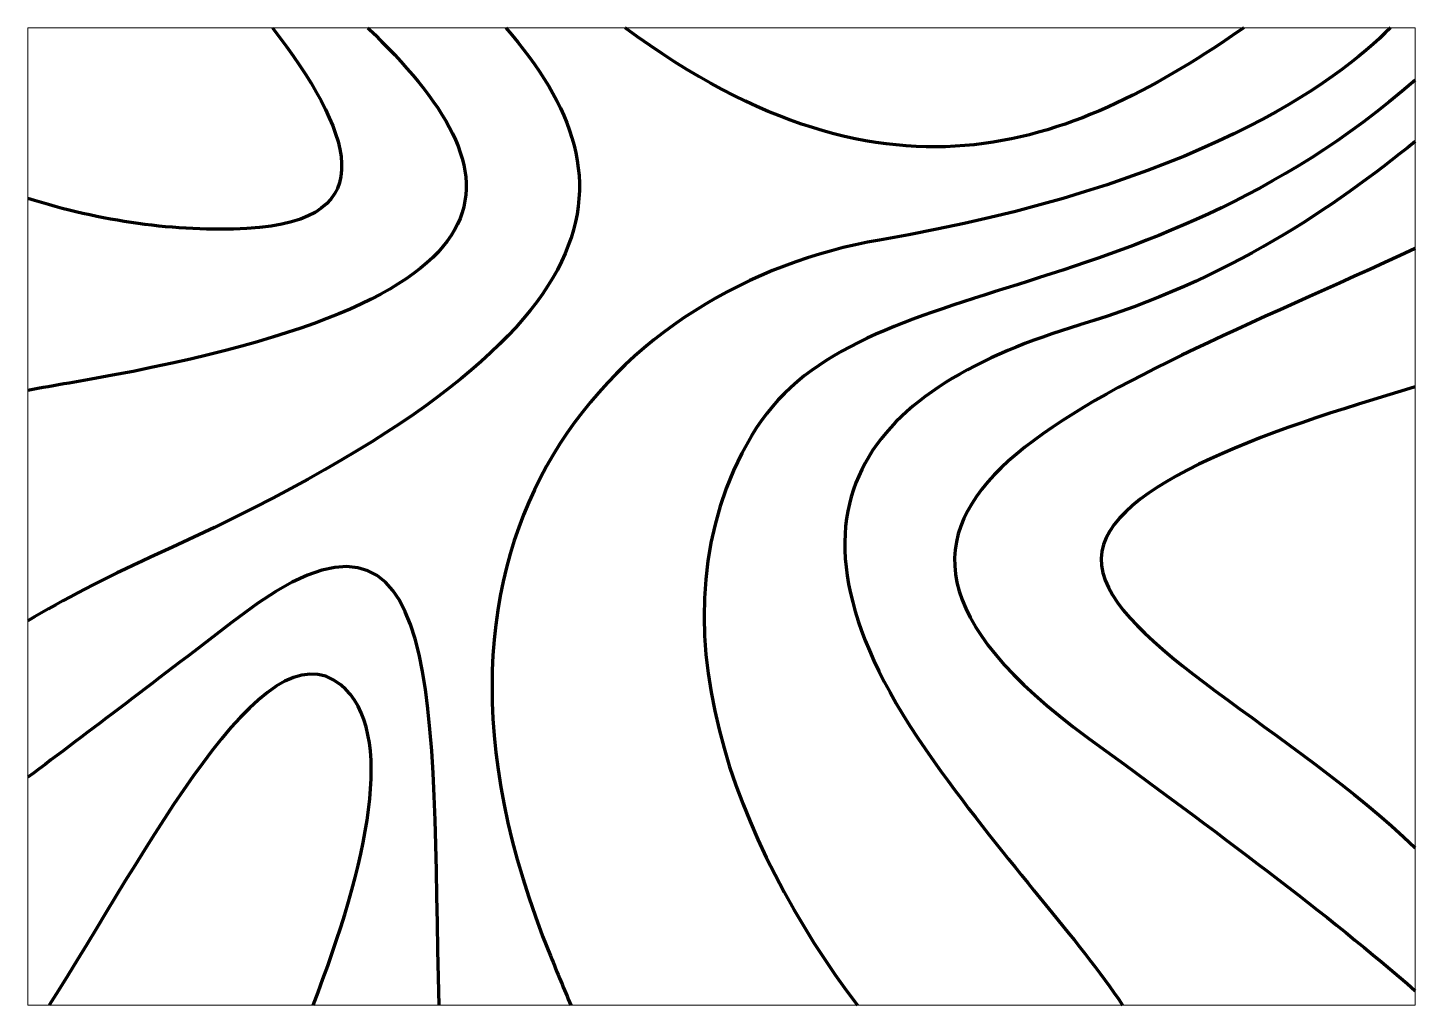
# Paper-space layout 'Layout1' of a CAD drawing. Header units: millimetres. Extents: x 0 to 210, y 0 to 148.
# The model-space entities are those that its viewports show. They can reach past a viewport. Long polylines and large blocks are cut down to what shows.
import ezdxf

# ---------------------------------------------------------------- set-up
doc = ezdxf.new("R2010")
doc.units = ezdxf.units.MM

msp = doc.modelspace()

# ---------------------------------------------------------------- linework, layer by layer
at = {"color": 18, "linetype": 'Continuous', "lineweight": 140, "true_color": 0x000000}
for points, knots in [([(72.34, 148), (92.73, 124.61), (90.7, 100.44), (18.6, 67.82), (11.64, 64.68), (5.46, 61.46), (0, 58.2)], [0, 0, 0, 0, 1, 1, 1, 2, 2, 2, 2]), ([(51.45, 148), (74.53, 125.86), (78.52, 106.5), (6.28, 94.2), (4.13, 93.83), (2.04, 93.46), (0, 93.09)], [0, 0, 0, 0, 1, 1, 1, 2, 2, 2, 2]), ([(37.03, 148), (48.8, 132.66), (54.48, 118.71), (33.17, 117.6), (22.37, 117.04), (11.09, 118.67), (0, 122.15)], [0, 0, 0, 0, 1, 1, 1, 2, 2, 2, 2]), ([(206.25, 148), (198.11, 139.78), (176.93, 124.09), (128.91, 115.85), (89.86, 109.15), (52.82, 71.94), (79.11, 7.47), (80.17, 4.87), (81.19, 2.39), (82.19, 0)], [0, 0, 0, 0, 1, 1, 1, 2, 2, 2, 3, 3, 3, 3]), ([(210, 140.06), (168.1, 103.5), (124.71, 111.99), (109.53, 86.21), (93.23, 58.52), (107.4, 24.05), (125.56, 0)], [0, 0, 0, 0, 1, 1, 1, 2, 2, 2, 2]), ([(210, 130.78), (197.58, 120.8), (182.01, 109.87), (159.23, 103.01), (128.52, 93.77), (109.29, 75.88), (137.13, 36.95), (148.57, 20.95), (159.01, 10.12), (165.7, 0)], [0, 0, 0, 0, 1, 1, 1, 2, 2, 2, 3, 3, 3, 3]), ([(210, 114.59), (160.91, 91.7), (111.49, 76.38), (160.47, 40.49), (180.17, 26.07), (196.88, 13.68), (210, 2.2)], [0, 0, 0, 0, 1, 1, 1, 2, 2, 2, 2]), ([(210, 93.62), (187.32, 86.92), (161.16, 78.11), (162.52, 66.57), (163.89, 54.93), (191.37, 41.75), (210, 23.86)], [0, 0, 0, 0, 1, 1, 1, 2, 2, 2, 2]), ([(62.26, 0), (61.09, 45.11), (63.84, 83.21), (31.95, 58.77), (19.71, 49.39), (9.16, 41.36), (0, 34.51)], [0, 0, 0, 0, 1, 1, 1, 2, 2, 2, 2]), ([(43.18, 0), (51.46, 21.45), (55.94, 41.46), (47.37, 48.5), (35.59, 58.17), (18.15, 23.44), (3.24, 0)], [0, 0, 0, 0, 1, 1, 1, 2, 2, 2, 2])]:
    msp.add_open_spline(points, degree=3, knots=knots, dxfattribs=at)
msp.add_open_spline([(184.08, 148), (159.37, 130.97), (131.18, 117.82), (90.4, 148)], degree=3, dxfattribs=at)

psp = doc.layouts.get("Layout1")

# ---------------------------------------------------------------- viewports
at = {"layer": '0'}
psp.add_viewport(center=(105, 74), size=(210, 148), view_center_point=(105, 74), view_height=148, dxfattribs=at)

doc.saveas('drawing.dxf')
